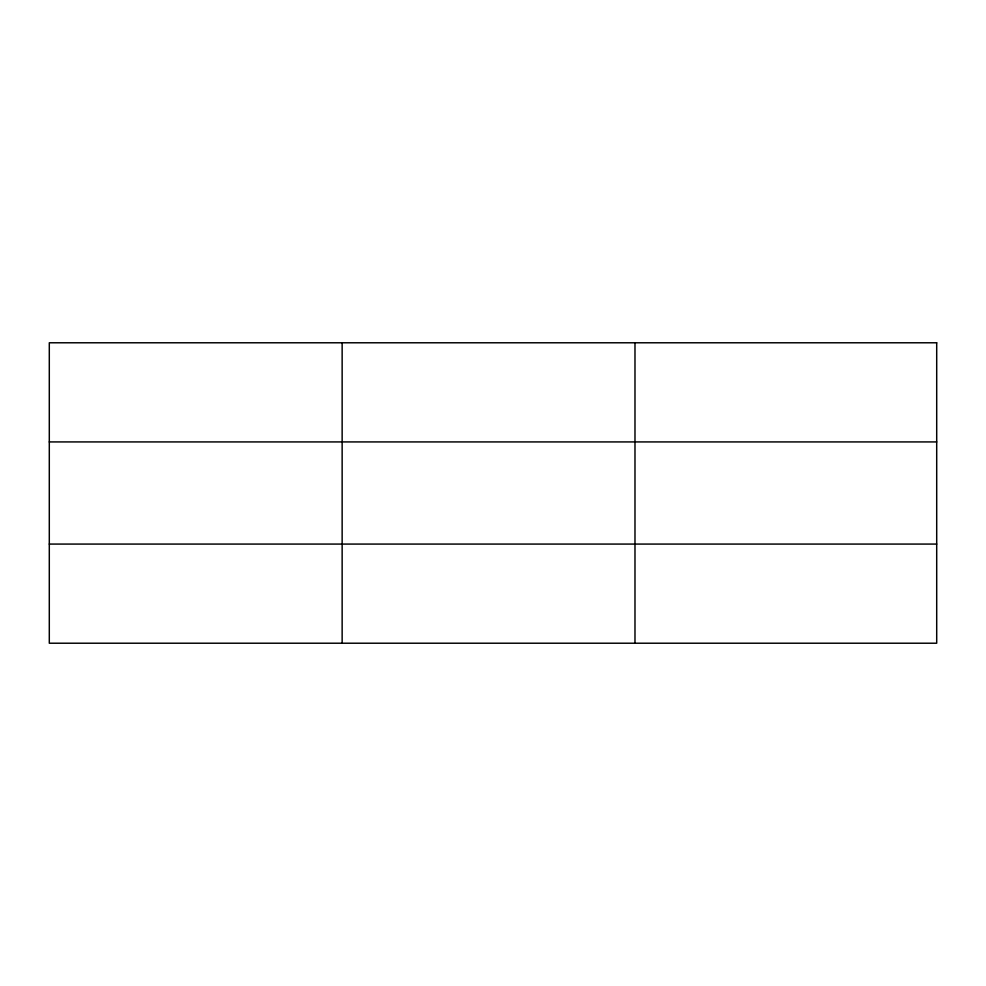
<?xml version="1.0" encoding="UTF-8"?>
<svg xmlns="http://www.w3.org/2000/svg" width="986" height="986" viewBox="0 0 986 986"><rect width="100%" height="100%" fill="white"/><g stroke="black" fill="none" stroke-linecap="round" stroke-linejoin="round"><path stroke-width="1.48" d="M342.142 342.783L342.142 643.217M634.984 342.783L634.984 643.217M49.3 441.925L936.7 441.925M49.3 544.075L936.7 544.075M936.7 342.783L936.7 643.217L49.3 643.217L49.3 342.783L936.7 342.783"/></g></svg>
